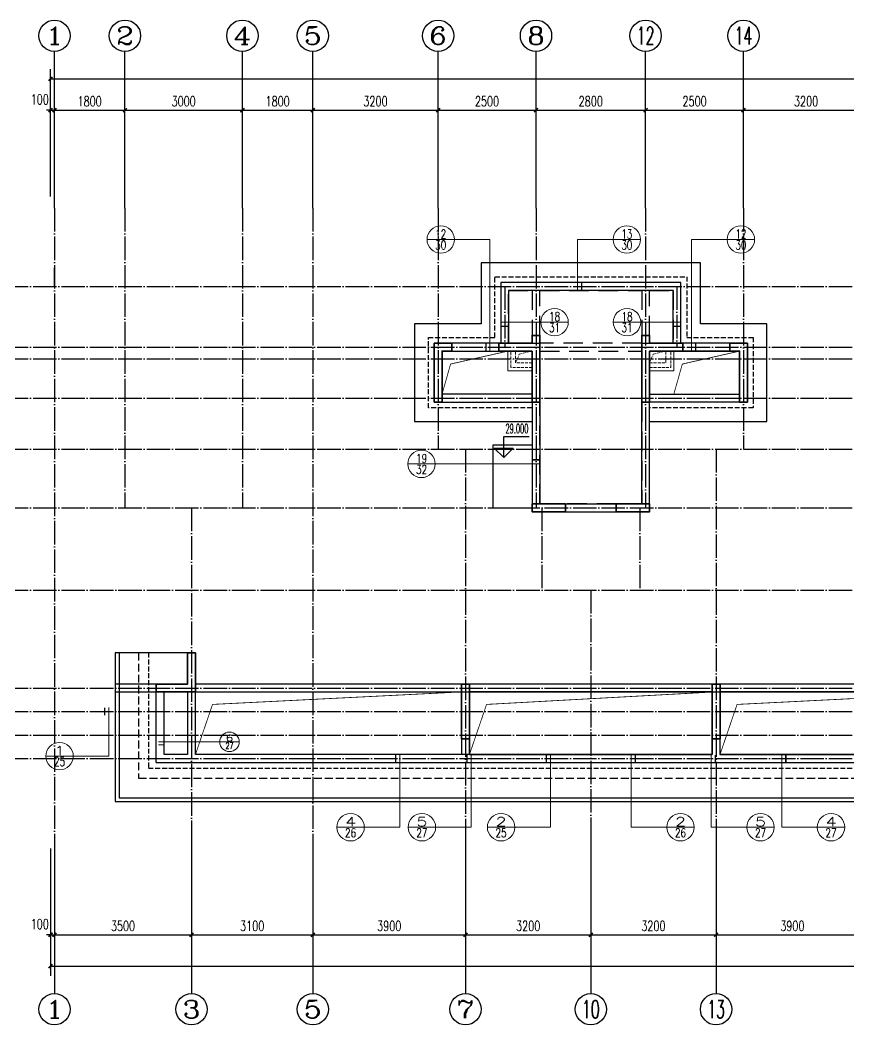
# Model space of a CAD drawing. Extents: x 393367 to 3005760, y 4998 to 826018.
# Drawn here: x 2491932 to 2513104, y 135650 to 161300 of the extents above; entities that cross this region are included whole.
import ezdxf
from ezdxf.enums import TextEntityAlignment as Align

# ---------------------------------------------------------------- set-up
doc = ezdxf.new("R2010")
doc.units = 0
doc.header["$LTSCALE"] = 1000
for name, pattern in [('#P_--_20B1_001_t3$0$DASH', [0.35, 0.25, -0.1]), ('$1$DASH', [0.35, 0.25, -0.1]), ('__DASH', [0.35, 0.25, -0.1]), ('DASHED', [0.75, 0.5, -0.25]), ('DOTE', [2.42, 2, -0.2, 0.02, -0.2])]:
    doc.linetypes.add(name, pattern=pattern)
doc.layers.get('0').update_dxf_attribs({"linetype": 'CONTINUOUS'})
doc.layers.get('Defpoints').update_dxf_attribs({"linetype": 'CONTINUOUS'})
for name, color, linetype in [('AXIS', 3, 'CONTINUOUS'), ('AXIS_TEXT', 7, 'CONTINUOUS'), ('DIM_ELEV', 3, 'CONTINUOUS'), ('DOTE', 8, 'DOTE'), ('PUB_TEXT', 7, 'CONTINUOUS'), ('ROOF', 183, 'CONTINUOUS'), ('S-梁', 4, 'DASHED'), ('S-梁实线', 4, 'CONTINUOUS'), ('S-砼墙', 150, 'CONTINUOUS'), ('STAIR', 2, 'CONTINUOUS'), ('看线', 251, 'CONTINUOUS')]:
    doc.layers.add(name, color=color, linetype=linetype)
doc.layers.add('DIM_IDEN', color=3, linetype='CONTINUOUS', lineweight=15)
doc.layers.add('线脚', color=6, linetype='CONTINUOUS', lineweight=15)
doc.styles.add('_TCH_AXIS', font='COMPLEX', dxfattribs={"bigfont": 'GBCBIG'})
doc.styles.add('_TCH_DIM', font='simplex.shx', dxfattribs={"width": 0.65, "bigfont": 'gbcbig.shx'})
doc.styles.add('_TCH_DIM_T3', font='SIMPLEX', dxfattribs={"width": 0.705882, "bigfont": 'GBCBIG'})
doc.styles.add('_TCH_LABEL', font='COMPLEX', dxfattribs={"bigfont": 'GBCBIG'})
doc.styles.add('COMPLEX', font='COMPLEX')
doc.dimstyles.new('_TCH_ARCH&&100', dxfattribs={"dimtxt": 255, "dimasz": 100, "dimexe": 250, "dimexo": 300, "dimgap": 100, "dimtad": 1, "dimdec": 0, "dimzin": 0, "dimdsep": 46, "dimtxsty": '_TCH_DIM_T3', "dimblk": 'ARCHTICK', "dimcen": 0.09, "dimclrt": 7, "dimazin": 2, "dimtfac": 1, "dimtdec": 0, "dimtix": 1, "dimtmove": 2, "dimatfit": 3, "dimldrblk": 'ARCHTICK', "dimfxl": 1, "dimtolj": 1, "dimtzin": 0, "dimarcsym": 0})

# ---------------------------------------------------------------- blocks, each defined once
blk = doc.blocks.new('_ArchTick')
at = {"color": 0, "linetype": 'ByBlock', "const_width": 0.4}
blk.add_lwpolyline([(-0.5, -0.5), (0.5, 0.5)], dxfattribs=at)
blk = doc.blocks.new('*D3238')
at = {"layer": 'AXIS', "color": 0, "lineweight": -2}
for p, q in [((6700, 4500), (6700, 2050)), ((6800, 4500), (6800, 2050)), ((6700, 2300), (6600, 2300)), ((6700, 2300), (6800, 2300)), ((6800, 2300), (6900, 2300))]:
    blk.add_line(p, q, dxfattribs=at)
at = {"layer": 'Defpoints', "color": 0}
for p in [(6700, 4800), (6800, 4800), (6800, 2300)]:
    blk.add_point(p, dxfattribs=at)
at = {"layer": 'AXIS', "color": 0, "lineweight": -2, "xscale": 100, "yscale": 100, "zscale": 100}
blk.add_blockref('_ArchTick', (6700, 2300), dxfattribs=at)
at = {"layer": 'AXIS', "color": 0, "lineweight": -2, "xscale": 100, "yscale": 100, "zscale": 100, "rotation": 180}
blk.add_blockref('_ArchTick', (6800, 2300), dxfattribs=at)
at = {"layer": 'AXIS', "color": 7, "insert": (6425, 2575), "char_height": 255, "attachment_point": 5, "style": '_TCH_DIM_T3'}
blk.add_mtext('\\A1;100', dxfattribs=at)
blk = doc.blocks.new('*D3239')
at = {"layer": 'AXIS', "color": 0, "lineweight": -2}
for p, q in [((6800, 4500), (6800, 2050)), ((10300, 4500), (10300, 2050)), ((6800, 2300), (10300, 2300))]:
    blk.add_line(p, q, dxfattribs=at)
at = {"layer": 'Defpoints', "color": 0}
for p in [(6800, 4800), (10300, 4800), (10300, 2300)]:
    blk.add_point(p, dxfattribs=at)
at = {"layer": 'AXIS', "color": 0, "lineweight": -2, "xscale": 100, "yscale": 100, "zscale": 100, "rotation": 180}
blk.add_blockref('_ArchTick', (6800, 2300), dxfattribs=at)
at = {"layer": 'AXIS', "color": 0, "lineweight": -2, "xscale": 100, "yscale": 100, "zscale": 100}
blk.add_blockref('_ArchTick', (10300, 2300), dxfattribs=at)
at = {"layer": 'AXIS', "color": 7, "insert": (8550, 2527), "char_height": 255, "attachment_point": 5, "style": '_TCH_DIM_T3'}
blk.add_mtext('\\A1;3500', dxfattribs=at)
blk = doc.blocks.new('*D3240')
at = {"layer": 'AXIS', "color": 0, "lineweight": -2}
for p, q in [((10300, 4500), (10300, 2050)), ((13400, 4500), (13400, 2050)), ((10300, 2300), (13400, 2300))]:
    blk.add_line(p, q, dxfattribs=at)
at = {"layer": 'Defpoints', "color": 0}
for p in [(10300, 4800), (13400, 4800), (13400, 2300)]:
    blk.add_point(p, dxfattribs=at)
at = {"layer": 'AXIS', "color": 0, "lineweight": -2, "xscale": 100, "yscale": 100, "zscale": 100, "rotation": 180}
blk.add_blockref('_ArchTick', (10300, 2300), dxfattribs=at)
at = {"layer": 'AXIS', "color": 0, "lineweight": -2, "xscale": 100, "yscale": 100, "zscale": 100}
blk.add_blockref('_ArchTick', (13400, 2300), dxfattribs=at)
at = {"layer": 'AXIS', "color": 7, "insert": (11850, 2527), "char_height": 255, "attachment_point": 5, "style": '_TCH_DIM_T3'}
blk.add_mtext('\\A1;3100', dxfattribs=at)
blk = doc.blocks.new('*D3241')
at = {"layer": 'AXIS', "color": 0, "lineweight": -2}
for p, q in [((13400, 4500), (13400, 2050)), ((17300, 4500), (17300, 2050)), ((13400, 2300), (17300, 2300))]:
    blk.add_line(p, q, dxfattribs=at)
at = {"layer": 'Defpoints', "color": 0}
for p in [(13400, 4800), (17300, 4800), (17300, 2300)]:
    blk.add_point(p, dxfattribs=at)
at = {"layer": 'AXIS', "color": 0, "lineweight": -2, "xscale": 100, "yscale": 100, "zscale": 100, "rotation": 180}
blk.add_blockref('_ArchTick', (13400, 2300), dxfattribs=at)
at = {"layer": 'AXIS', "color": 0, "lineweight": -2, "xscale": 100, "yscale": 100, "zscale": 100}
blk.add_blockref('_ArchTick', (17300, 2300), dxfattribs=at)
at = {"layer": 'AXIS', "color": 7, "insert": (15350, 2527), "char_height": 255, "attachment_point": 5, "style": '_TCH_DIM_T3'}
blk.add_mtext('\\A1;3900', dxfattribs=at)
blk = doc.blocks.new('*D3242')
at = {"layer": 'AXIS', "color": 0, "lineweight": -2}
for p, q in [((17300, 4500), (17300, 2050)), ((20500, 4500), (20500, 2050)), ((17300, 2300), (20500, 2300))]:
    blk.add_line(p, q, dxfattribs=at)
at = {"layer": 'Defpoints', "color": 0}
for p in [(17300, 4800), (20500, 4800), (20500, 2300)]:
    blk.add_point(p, dxfattribs=at)
at = {"layer": 'AXIS', "color": 0, "lineweight": -2, "xscale": 100, "yscale": 100, "zscale": 100, "rotation": 180}
blk.add_blockref('_ArchTick', (17300, 2300), dxfattribs=at)
at = {"layer": 'AXIS', "color": 0, "lineweight": -2, "xscale": 100, "yscale": 100, "zscale": 100}
blk.add_blockref('_ArchTick', (20500, 2300), dxfattribs=at)
at = {"layer": 'AXIS', "color": 7, "insert": (18900, 2527), "char_height": 255, "attachment_point": 5, "style": '_TCH_DIM_T3'}
blk.add_mtext('\\A1;3200', dxfattribs=at)
blk = doc.blocks.new('*D3243')
at = {"layer": 'AXIS', "color": 0, "lineweight": -2}
for p, q in [((20500, 4500), (20500, 2050)), ((23700, 4500), (23700, 2050)), ((20500, 2300), (23700, 2300))]:
    blk.add_line(p, q, dxfattribs=at)
at = {"layer": 'Defpoints', "color": 0}
for p in [(20500, 4800), (23700, 4800), (23700, 2300)]:
    blk.add_point(p, dxfattribs=at)
at = {"layer": 'AXIS', "color": 0, "lineweight": -2, "xscale": 100, "yscale": 100, "zscale": 100, "rotation": 180}
blk.add_blockref('_ArchTick', (20500, 2300), dxfattribs=at)
at = {"layer": 'AXIS', "color": 0, "lineweight": -2, "xscale": 100, "yscale": 100, "zscale": 100}
blk.add_blockref('_ArchTick', (23700, 2300), dxfattribs=at)
at = {"layer": 'AXIS', "color": 7, "insert": (22100, 2527), "char_height": 255, "attachment_point": 5, "style": '_TCH_DIM_T3'}
blk.add_mtext('\\A1;3200', dxfattribs=at)
blk = doc.blocks.new('*D3244')
at = {"layer": 'AXIS', "color": 0, "lineweight": -2}
for p, q in [((23700, 4500), (23700, 2050)), ((27600, 4500), (27600, 2050)), ((23700, 2300), (27600, 2300))]:
    blk.add_line(p, q, dxfattribs=at)
at = {"layer": 'Defpoints', "color": 0}
for p in [(23700, 4800), (27600, 4800), (27600, 2300)]:
    blk.add_point(p, dxfattribs=at)
at = {"layer": 'AXIS', "color": 0, "lineweight": -2, "xscale": 100, "yscale": 100, "zscale": 100, "rotation": 180}
blk.add_blockref('_ArchTick', (23700, 2300), dxfattribs=at)
at = {"layer": 'AXIS', "color": 0, "lineweight": -2, "xscale": 100, "yscale": 100, "zscale": 100}
blk.add_blockref('_ArchTick', (27600, 2300), dxfattribs=at)
at = {"layer": 'AXIS', "color": 7, "insert": (25650, 2527), "char_height": 255, "attachment_point": 5, "style": '_TCH_DIM_T3'}
blk.add_mtext('\\A1;3900', dxfattribs=at)
blk = doc.blocks.new('*D3247')
at = {"layer": 'AXIS', "color": 0, "lineweight": -2}
for p, q in [((6700, 4500), (6700, 1250)), ((61700, 4500), (61700, 1250)), ((6700, 1500), (61700, 1500))]:
    blk.add_line(p, q, dxfattribs=at)
at = {"layer": 'Defpoints', "color": 0}
for p in [(6700, 4800), (61700, 4800), (61700, 1500)]:
    blk.add_point(p, dxfattribs=at)
at = {"layer": 'AXIS', "color": 0, "lineweight": -2, "xscale": 100, "yscale": 100, "zscale": 100, "rotation": 180}
blk.add_blockref('_ArchTick', (6700, 1500), dxfattribs=at)
at = {"layer": 'AXIS', "color": 0, "lineweight": -2, "xscale": 100, "yscale": 100, "zscale": 100}
blk.add_blockref('_ArchTick', (61700, 1500), dxfattribs=at)
at = {"layer": 'AXIS', "color": 7, "insert": (34200, 1727), "char_height": 255, "attachment_point": 5, "style": '_TCH_DIM_T3'}
blk.add_mtext('\\A1;55000', dxfattribs=at)
blk = doc.blocks.new('*D3248')
at = {"layer": 'AXIS', "color": 0, "lineweight": -2}
for p, q in [((6700, 21150), (6700, 23600)), ((6800, 21150), (6800, 23600)), ((6700, 23350), (6600, 23350)), ((6700, 23350), (6800, 23350)), ((6800, 23350), (6900, 23350))]:
    blk.add_line(p, q, dxfattribs=at)
at = {"layer": 'Defpoints', "color": 0}
for p in [(6800, 23350), (6700, 20850), (6800, 20850)]:
    blk.add_point(p, dxfattribs=at)
at = {"layer": 'AXIS', "color": 0, "lineweight": -2, "xscale": 100, "yscale": 100, "zscale": 100}
blk.add_blockref('_ArchTick', (6700, 23350), dxfattribs=at)
at = {"layer": 'AXIS', "color": 0, "lineweight": -2, "xscale": 100, "yscale": 100, "zscale": 100, "rotation": 180}
blk.add_blockref('_ArchTick', (6800, 23350), dxfattribs=at)
at = {"layer": 'AXIS', "color": 7, "insert": (6425, 23625), "char_height": 255, "attachment_point": 5, "style": '_TCH_DIM_T3'}
blk.add_mtext('\\A1;100', dxfattribs=at)
blk = doc.blocks.new('*D3249')
at = {"layer": 'AXIS', "color": 0, "lineweight": -2}
for p, q in [((6800, 21150), (6800, 23600)), ((8600, 21150), (8600, 23600)), ((6800, 23350), (8600, 23350))]:
    blk.add_line(p, q, dxfattribs=at)
at = {"layer": 'Defpoints', "color": 0}
for p in [(8600, 23350), (6800, 20850), (8600, 20850)]:
    blk.add_point(p, dxfattribs=at)
at = {"layer": 'AXIS', "color": 0, "lineweight": -2, "xscale": 100, "yscale": 100, "zscale": 100, "rotation": 180}
blk.add_blockref('_ArchTick', (6800, 23350), dxfattribs=at)
at = {"layer": 'AXIS', "color": 0, "lineweight": -2, "xscale": 100, "yscale": 100, "zscale": 100}
blk.add_blockref('_ArchTick', (8600, 23350), dxfattribs=at)
at = {"layer": 'AXIS', "color": 7, "insert": (7700, 23577), "char_height": 255, "attachment_point": 5, "style": '_TCH_DIM_T3'}
blk.add_mtext('\\A1;1800', dxfattribs=at)
blk = doc.blocks.new('*D3250')
at = {"layer": 'AXIS', "color": 0, "lineweight": -2}
for p, q in [((8600, 21150), (8600, 23600)), ((11600, 21150), (11600, 23600)), ((8600, 23350), (11600, 23350))]:
    blk.add_line(p, q, dxfattribs=at)
at = {"layer": 'Defpoints', "color": 0}
for p in [(11600, 23350), (8600, 20850), (11600, 20850)]:
    blk.add_point(p, dxfattribs=at)
at = {"layer": 'AXIS', "color": 0, "lineweight": -2, "xscale": 100, "yscale": 100, "zscale": 100, "rotation": 180}
blk.add_blockref('_ArchTick', (8600, 23350), dxfattribs=at)
at = {"layer": 'AXIS', "color": 0, "lineweight": -2, "xscale": 100, "yscale": 100, "zscale": 100}
blk.add_blockref('_ArchTick', (11600, 23350), dxfattribs=at)
at = {"layer": 'AXIS', "color": 7, "insert": (10100, 23577), "char_height": 255, "attachment_point": 5, "style": '_TCH_DIM_T3'}
blk.add_mtext('\\A1;3000', dxfattribs=at)
blk = doc.blocks.new('*D3251')
at = {"layer": 'AXIS', "color": 0, "lineweight": -2}
for p, q in [((11600, 21150), (11600, 23600)), ((13400, 21150), (13400, 23600)), ((11600, 23350), (13400, 23350))]:
    blk.add_line(p, q, dxfattribs=at)
at = {"layer": 'Defpoints', "color": 0}
for p in [(13400, 23350), (11600, 20850), (13400, 20850)]:
    blk.add_point(p, dxfattribs=at)
at = {"layer": 'AXIS', "color": 0, "lineweight": -2, "xscale": 100, "yscale": 100, "zscale": 100, "rotation": 180}
blk.add_blockref('_ArchTick', (11600, 23350), dxfattribs=at)
at = {"layer": 'AXIS', "color": 0, "lineweight": -2, "xscale": 100, "yscale": 100, "zscale": 100}
blk.add_blockref('_ArchTick', (13400, 23350), dxfattribs=at)
at = {"layer": 'AXIS', "color": 7, "insert": (12500, 23577), "char_height": 255, "attachment_point": 5, "style": '_TCH_DIM_T3'}
blk.add_mtext('\\A1;1800', dxfattribs=at)
blk = doc.blocks.new('*D3252')
at = {"layer": 'AXIS', "color": 0, "lineweight": -2}
for p, q in [((13400, 21150), (13400, 23600)), ((16600, 21150), (16600, 23600)), ((13400, 23350), (16600, 23350))]:
    blk.add_line(p, q, dxfattribs=at)
at = {"layer": 'Defpoints', "color": 0}
for p in [(16600, 23350), (13400, 20850), (16600, 20850)]:
    blk.add_point(p, dxfattribs=at)
at = {"layer": 'AXIS', "color": 0, "lineweight": -2, "xscale": 100, "yscale": 100, "zscale": 100, "rotation": 180}
blk.add_blockref('_ArchTick', (13400, 23350), dxfattribs=at)
at = {"layer": 'AXIS', "color": 0, "lineweight": -2, "xscale": 100, "yscale": 100, "zscale": 100}
blk.add_blockref('_ArchTick', (16600, 23350), dxfattribs=at)
at = {"layer": 'AXIS', "color": 7, "insert": (15000, 23577), "char_height": 255, "attachment_point": 5, "style": '_TCH_DIM_T3'}
blk.add_mtext('\\A1;3200', dxfattribs=at)
blk = doc.blocks.new('*D3253')
at = {"layer": 'AXIS', "color": 0, "lineweight": -2}
for p, q in [((16600, 21150), (16600, 23600)), ((19100, 21150), (19100, 23600)), ((16600, 23350), (19100, 23350))]:
    blk.add_line(p, q, dxfattribs=at)
at = {"layer": 'Defpoints', "color": 0}
for p in [(19100, 23350), (16600, 20850), (19100, 20850)]:
    blk.add_point(p, dxfattribs=at)
at = {"layer": 'AXIS', "color": 0, "lineweight": -2, "xscale": 100, "yscale": 100, "zscale": 100, "rotation": 180}
blk.add_blockref('_ArchTick', (16600, 23350), dxfattribs=at)
at = {"layer": 'AXIS', "color": 0, "lineweight": -2, "xscale": 100, "yscale": 100, "zscale": 100}
blk.add_blockref('_ArchTick', (19100, 23350), dxfattribs=at)
at = {"layer": 'AXIS', "color": 7, "insert": (17850, 23577), "char_height": 255, "attachment_point": 5, "style": '_TCH_DIM_T3'}
blk.add_mtext('\\A1;2500', dxfattribs=at)
blk = doc.blocks.new('*D3254')
at = {"layer": 'AXIS', "color": 0, "lineweight": -2}
for p, q in [((19100, 21150), (19100, 23600)), ((21900, 21150), (21900, 23600)), ((19100, 23350), (21900, 23350))]:
    blk.add_line(p, q, dxfattribs=at)
at = {"layer": 'Defpoints', "color": 0}
for p in [(21900, 23350), (19100, 20850), (21900, 20850)]:
    blk.add_point(p, dxfattribs=at)
at = {"layer": 'AXIS', "color": 0, "lineweight": -2, "xscale": 100, "yscale": 100, "zscale": 100, "rotation": 180}
blk.add_blockref('_ArchTick', (19100, 23350), dxfattribs=at)
at = {"layer": 'AXIS', "color": 0, "lineweight": -2, "xscale": 100, "yscale": 100, "zscale": 100}
blk.add_blockref('_ArchTick', (21900, 23350), dxfattribs=at)
at = {"layer": 'AXIS', "color": 7, "insert": (20500, 23577), "char_height": 255, "attachment_point": 5, "style": '_TCH_DIM_T3'}
blk.add_mtext('\\A1;2800', dxfattribs=at)
blk = doc.blocks.new('*D3255')
at = {"layer": 'AXIS', "color": 0, "lineweight": -2}
for p, q in [((21900, 21150), (21900, 23600)), ((24400, 21150), (24400, 23600)), ((21900, 23350), (24400, 23350))]:
    blk.add_line(p, q, dxfattribs=at)
at = {"layer": 'Defpoints', "color": 0}
for p in [(24400, 23350), (21900, 20850), (24400, 20850)]:
    blk.add_point(p, dxfattribs=at)
at = {"layer": 'AXIS', "color": 0, "lineweight": -2, "xscale": 100, "yscale": 100, "zscale": 100, "rotation": 180}
blk.add_blockref('_ArchTick', (21900, 23350), dxfattribs=at)
at = {"layer": 'AXIS', "color": 0, "lineweight": -2, "xscale": 100, "yscale": 100, "zscale": 100}
blk.add_blockref('_ArchTick', (24400, 23350), dxfattribs=at)
at = {"layer": 'AXIS', "color": 7, "insert": (23150, 23577), "char_height": 255, "attachment_point": 5, "style": '_TCH_DIM_T3'}
blk.add_mtext('\\A1;2500', dxfattribs=at)
blk = doc.blocks.new('*D3256')
at = {"layer": 'AXIS', "color": 0, "lineweight": -2}
for p, q in [((24400, 21150), (24400, 23600)), ((27600, 21150), (27600, 23600)), ((24400, 23350), (27600, 23350))]:
    blk.add_line(p, q, dxfattribs=at)
at = {"layer": 'Defpoints', "color": 0}
for p in [(27600, 23350), (24400, 20850), (27600, 20850)]:
    blk.add_point(p, dxfattribs=at)
at = {"layer": 'AXIS', "color": 0, "lineweight": -2, "xscale": 100, "yscale": 100, "zscale": 100, "rotation": 180}
blk.add_blockref('_ArchTick', (24400, 23350), dxfattribs=at)
at = {"layer": 'AXIS', "color": 0, "lineweight": -2, "xscale": 100, "yscale": 100, "zscale": 100}
blk.add_blockref('_ArchTick', (27600, 23350), dxfattribs=at)
at = {"layer": 'AXIS', "color": 7, "insert": (26000, 23577), "char_height": 255, "attachment_point": 5, "style": '_TCH_DIM_T3'}
blk.add_mtext('\\A1;3200', dxfattribs=at)
blk = doc.blocks.new('*D3260')
at = {"layer": 'AXIS', "color": 0, "lineweight": -2}
for p, q in [((6700, 21150), (6700, 24400)), ((61700, 21150), (61700, 24400)), ((6700, 24150), (61700, 24150))]:
    blk.add_line(p, q, dxfattribs=at)
at = {"layer": 'Defpoints', "color": 0}
for p in [(61700, 24150), (6700, 20850), (61700, 20850)]:
    blk.add_point(p, dxfattribs=at)
at = {"layer": 'AXIS', "color": 0, "lineweight": -2, "xscale": 100, "yscale": 100, "zscale": 100, "rotation": 180}
blk.add_blockref('_ArchTick', (6700, 24150), dxfattribs=at)
at = {"layer": 'AXIS', "color": 0, "lineweight": -2, "xscale": 100, "yscale": 100, "zscale": 100}
blk.add_blockref('_ArchTick', (61700, 24150), dxfattribs=at)
at = {"layer": 'AXIS', "color": 7, "insert": (34200, 24377), "char_height": 255, "attachment_point": 5, "style": '_TCH_DIM_T3'}
blk.add_mtext('\\A1;55000', dxfattribs=at)
blk = doc.blocks.new('_axiso')
blk.add_circle((0, 0), 0.5)
at = {"layer": 'AXIS_TEXT', "style": 'COMPLEX', "width": 1.041667}
blk.add_attdef('A', text='', height=0.56, dxfattribs=at).set_placement((-0.25, -0.28), (0.25, -0.28), align=Align.FIT)
blk = doc.blocks.new('A$C0CDC45B8')
at = {"layer": 'S-梁'}
for p, q in [((10050, 10700), (10050, 12050)), ((10050, 12050), (10650, 12050)), ((10650, 12050), (10650, 10900)), ((10850, 12050), (13450, 12050)), ((10850, 10900), (10850, 12050)), ((13450, 12050), (13450, 10900)), ((13650, 12050), (14250, 12050)), ((13650, 10900), (13650, 12050)), ((14250, 12050), (14250, 10700)), ((13450, 10700), (10850, 10700)), ((10850, 10500), (13450, 10500)), ((10850, 6600), (10850, 9200)), ((13450, 9200), (13450, 6600)), ((12800, 6600), (11500, 6600)), ((11500, 6400), (12800, 6400)), ((8850, 600), (8850, 200)), ((15450, 200), (15450, 600))]:
    blk.add_line(p, q, dxfattribs=at)
at = {"layer": 'S-梁实线'}
for p, q in [((9850, 12250), (9850, 10700)), ((10750, 12250), (9850, 12250)), ((13550, 12250), (10750, 12250)), ((14450, 12250), (13550, 12250)), ((14450, 10700), (14450, 12250)), ((9800, 10700), (8600, 10700)), ((15700, 10700), (14500, 10700)), ((8600, 10500), (9800, 10500)), ((14500, 10500), (15700, 10500)), ((10650, 9400), (8350, 9400)), ((13650, 9400), (15950, 9400)), ((8350, 9200), (10650, 9200)), ((10650, 9200), (10650, 6600)), ((13650, 6600), (13650, 9200)), ((15950, 9200), (13650, 9200)), ((1050, 2000), (0, 2000)), ((0, 2000), (0, 1800)), ((0, 1800), (1050, 1800)), ((1050, 0), (1050, 1800)), ((1250, 200), (1250, 1800)), ((1850, 1800), (1850, 200)), ((22250, 2000), (2050, 2000)), ((2050, 200), (2050, 1800)), ((2050, 1800), (22250, 1800)), ((9050, 200), (9050, 600)), ((15250, 600), (15250, 200)), ((1050, 0), (23300, 0)), ((1850, 200), (1250, 200)), ((15250, 200), (2050, 200)), ((22250, 200), (15450, 200))]:
    blk.add_line(p, q, dxfattribs=at)
at = {"layer": 'S-砼墙', "color": 150, "lineweight": 35}
for points in [[(10650, 10500), (10650, 9200), (10850, 9200), (10850, 10900), (10650, 10900), (10650, 10700), (9800, 10700), (9800, 10500)], [(13650, 9200), (13650, 10500), (14500, 10500), (14500, 10700), (13650, 10700), (13650, 10900), (13450, 10900), (13450, 9200)], [(8350, 9200), (8350, 10500), (8600, 10500), (8600, 10700), (8150, 10700), (8150, 9200)], [(16150, 9200), (16150, 10700), (15700, 10700), (15700, 10500), (15950, 10500), (15950, 9200)], [(10650, 6400), (11500, 6400), (11500, 6600), (10650, 6600), (10650, 6400), (10650, 6400)], [(13650, 6400), (12800, 6400), (12800, 6600), (13650, 6600), (13650, 6400), (13650, 6400)], [(2050, 1800), (2050, 2800), (1850, 2800), (1850, 2000), (1050, 2000), (1050, 1800)], [(9050, 600), (9050, 2000), (8850, 2000), (8850, 600), (9050, 600), (9050, 600)], [(15450, 600), (15450, 2000), (15250, 2000), (15250, 600), (15450, 600), (15450, 600)]]:
    blk.add_lwpolyline(points, close=True, dxfattribs=at)
blk = doc.blocks.new('A$C4ACB0DF9')
blk.add_lwpolyline([(0, -500), (-620, -500), (-620, 0)])
at = {"layer": '线脚', "color": 150, "linetype": '$1$DASH', "ltscale": 0.3}
for points in [[(0, -420), (-540, -420), (-540, 0)], [(-420, -300), (-327, -76), (0, 0)]]:
    blk.add_lwpolyline(points, dxfattribs=at)
blk.add_lwpolyline([(-420, 0), (0, 0), (0, -300), (-420, -300)], close=True, dxfattribs=at)
blk = doc.blocks.new('GDFGDFHTH')
blk.add_lwpolyline([(314717, 219807), (315337, 219807), (315337, 220307)])
at = {"layer": '线脚', "color": 150, "linetype": '$1$DASH', "ltscale": 0.3}
blk.add_lwpolyline([(315137, 220307), (314717, 220307), (314717, 220007), (315137, 220007)], close=True, dxfattribs=at)
for points in [[(314717, 219887), (315257, 219887), (315257, 220307)], [(314717, 220007), (314810, 220231), (315137, 220307)]]:
    blk.add_lwpolyline(points, dxfattribs=at)
blk = doc.blocks.new('A$C6ED15BD1')
at = {"color": 6, "const_width": 20}
for points in [[(10600, 10400), (10818, 11170), (12280, 11500)], [(16520, 10400), (16738, 11170), (18200, 11500)], [(4300, 1200), (4737, 2481), (11100, 2800)], [(11300, 1200), (11737, 2481), (17500, 2797)], [(17699, 1200), (18136, 2481), (24500, 2800)]]:
    blk.add_lwpolyline(points, dxfattribs=at)
at = {"layer": 'ROOF'}
blk.add_line((700, 13150), (700, 13630), dxfattribs=at)
at = {"layer": 'ROOF', "ltscale": 0.8}
for points in [[(17200, 12200), (17200, 13750), (11600, 13750), (11600, 12200), (9900, 12200), (9900, 9700), (12900, 9700)], [(12900, 9700), (12900, 7400), (15900, 7400), (15900, 9700), (18900, 9700), (18900, 12200), (17200, 12200)], [(2250, 3800), (2250, 0), (26550, 0), (26550, 1200), (29650, 1200), (29650, 0), (53950, 0), (53950, 3800)], [(24500, 3000), (4300, 3000), (4300, 3800), (2250, 3800)], [(2350, 3800), (2350, 100), (26450, 100), (26450, 1300), (29750, 1300), (29750, 100), (53850, 100), (53850, 3800)]]:
    blk.add_lwpolyline(points, dxfattribs=at)
for points in [[(12300, 13050), (12300, 11700), (13100, 11700), (13100, 7600), (15700, 7600), (15700, 11700), (16500, 11700), (16500, 13050)], [(12900, 10400), (10600, 10400), (10600, 11500), (12900, 11500)], [(15900, 10400), (18200, 10400), (18200, 11500), (15900, 11500)], [(4300, 2800), (11100, 2800), (11100, 1200), (4300, 1200)], [(11300, 1200), (17500, 1200), (17500, 2800), (11300, 2800)], [(24500, 2800), (17699, 2800), (17699, 1200), (24500, 1200)]]:
    blk.add_lwpolyline(points, close=True, dxfattribs=at)
at = {"layer": 'ROOF', "linetype": '__DASH', "ltscale": 0.8}
blk.add_lwpolyline([(2850, 3800), (2850, 600), (25950, 600), (25950, 1800), (30250, 1800), (30250, 600), (53350, 600), (53350, 3800)], dxfattribs=at)
at = {"layer": '看线', "color": 202, "linetype": '#P_--_20B1_001_t3$0$DASH', "ltscale": 0.5}
for points in [[(12900, 10050), (10250, 10050), (10250, 11850), (11950, 11850), (11950, 13400), (16850, 13400), (16850, 11850), (18550, 11850), (18550, 10050), (15900, 10050)], [(3100, 3800), (3100, 850), (25700, 850), (25700, 2050), (30500, 2050), (30500, 850), (53100, 850), (53100, 3800)]]:
    blk.add_lwpolyline(points, dxfattribs=at)
for name, p in [('A$C4ACB0DF9', (12900, 11500)), ('GDFGDFHTH', (-298817, -208807))]:
    blk.add_blockref(name, p)
blk = doc.blocks.new('A$C427E36F2')
at = {"layer": 'AXIS'}
for p, q in [((6800, 20850), (6800, 24850)), ((8600, 20850), (8600, 24850)), ((11600, 20850), (11600, 24850)), ((13400, 20850), (13400, 24850)), ((16600, 20850), (16600, 24850)), ((19100, 20850), (19100, 24850)), ((21900, 20850), (21900, 24850)), ((24400, 20850), (24400, 24850)), ((6800, 4800), (6800, 800)), ((10300, 4800), (10300, 800)), ((13400, 4800), (13400, 800)), ((17300, 4800), (17300, 800)), ((20500, 4800), (20500, 800)), ((23700, 4800), (23700, 800))]:
    blk.add_line(p, q, dxfattribs=at)
at = {"layer": 'DOTE', "linetype": 'DOTE', "ltscale": 0.3}
for p, q in [((6800, 20850), (6800, 4800)), ((8600, 20850), (8600, 13200)), ((11600, 20850), (11600, 13200)), ((13400, 20850), (13400, 4800)), ((16600, 20850), (16600, 14700)), ((19100, 20850), (19100, 13200)), ((21900, 20850), (21900, 13200)), ((24400, 20850), (24400, 14700)), ((4800, 18850), (63600, 18850)), ((18300, 18850), (18300, 17300)), ((22700, 18850), (22700, 17300)), ((4800, 17300), (63600, 17300)), ((4800, 17000), (63600, 17000)), ((4800, 16000), (63600, 16000)), ((4800, 14700), (63600, 14700)), ((17300, 14700), (17300, 4800)), ((23700, 14700), (23700, 4800)), ((4800, 13200), (63600, 13200)), ((10300, 13200), (10300, 4800)), ((19250, 13200), (19250, 11100)), ((21750, 13200), (21750, 11100)), ((4800, 11100), (63600, 11100)), ((20500, 11100), (20500, 4800)), ((4800, 8600), (63600, 8600)), ((4800, 8000), (63600, 8000)), ((4800, 7400), (63600, 7400)), ((4800, 6800), (63600, 6800))]:
    blk.add_line(p, q, dxfattribs=at)
at = {"layer": 'AXIS'}
ref = blk.add_blockref('_axiso', (6800, 25250), dxfattribs=dict(at, xscale=800, yscale=800, zscale=800))
ref.add_attrib('A', '1', dxfattribs={"layer": 'AXIS_TEXT', "height": 452.5, "style": '_TCH_AXIS', "width": 2.333333}).set_placement((6573.7, 25023.7), (7026.3, 25023.7), align=Align.FIT)
ref = blk.add_blockref('_axiso', (8600, 25250), dxfattribs=dict(at, xscale=800, yscale=800, zscale=800))
ref.add_attrib('A', '2', dxfattribs={"layer": 'AXIS_TEXT', "height": 452.5, "style": '_TCH_AXIS', "width": 1.5}).set_placement((8373.7, 25023.7), (8826.3, 25023.7), align=Align.FIT)
ref = blk.add_blockref('_axiso', (11600, 25250), dxfattribs=dict(at, xscale=800, yscale=800, zscale=800))
ref.add_attrib('A', '4', dxfattribs={"layer": 'AXIS_TEXT', "height": 452.5, "style": '_TCH_AXIS', "width": 1.3125}).set_placement((11373.7, 25023.7), (11826.3, 25023.7), align=Align.FIT)
ref = blk.add_blockref('_axiso', (13400, 25250), dxfattribs=dict(at, xscale=800, yscale=800, zscale=800))
ref.add_attrib('A', '5', dxfattribs={"layer": 'AXIS_TEXT', "height": 452.5, "style": '_TCH_AXIS', "width": 1.5}).set_placement((13173.7, 25023.7), (13626.3, 25023.7), align=Align.FIT)
ref = blk.add_blockref('_axiso', (16600, 25250), dxfattribs=dict(at, xscale=800, yscale=800, zscale=800))
ref.add_attrib('A', '6', dxfattribs={"layer": 'AXIS_TEXT', "height": 452.5, "style": '_TCH_AXIS', "width": 1.5}).set_placement((16373.7, 25023.7), (16826.3, 25023.7), align=Align.FIT)
ref = blk.add_blockref('_axiso', (19100, 25250), dxfattribs=dict(at, xscale=800, yscale=800, zscale=800))
ref.add_attrib('A', '8', dxfattribs={"layer": 'AXIS_TEXT', "height": 452.5, "style": '_TCH_AXIS', "width": 1.5}).set_placement((18873.7, 25023.7), (19326.3, 25023.7), align=Align.FIT)
ref = blk.add_blockref('_axiso', (21900, 25250), dxfattribs=dict(at, xscale=800, yscale=800, zscale=800))
ref.add_attrib('A', '12', dxfattribs={"layer": 'AXIS_TEXT', "height": 452.55, "style": '_TCH_AXIS', "width": 0.724138}).set_placement((21673.7, 25023.7), (22126.3, 25023.7), align=Align.FIT)
ref = blk.add_blockref('_axiso', (24400, 25250), dxfattribs=dict(at, xscale=800, yscale=800, zscale=800))
ref.add_attrib('A', '14', dxfattribs={"layer": 'AXIS_TEXT', "height": 452.55, "style": '_TCH_AXIS', "width": 0.677419}).set_placement((24173.7, 25023.7), (24626.3, 25023.7), align=Align.FIT)
ref = blk.add_blockref('_axiso', (6800, 400), dxfattribs=dict(at, xscale=800, yscale=800, zscale=800))
ref.add_attrib('A', '1', dxfattribs={"layer": 'AXIS_TEXT', "height": 452.5, "style": '_TCH_AXIS', "width": 2.333333}).set_placement((6573.7, 173.7), (7026.3, 173.7), align=Align.FIT)
ref = blk.add_blockref('_axiso', (10300, 400), dxfattribs=dict(at, xscale=800, yscale=800, zscale=800))
ref.add_attrib('A', '3', dxfattribs={"layer": 'AXIS_TEXT', "height": 452.5, "style": '_TCH_AXIS', "width": 1.5}).set_placement((10073.7, 173.7), (10526.3, 173.7), align=Align.FIT)
ref = blk.add_blockref('_axiso', (13400, 400), dxfattribs=dict(at, xscale=800, yscale=800, zscale=800))
ref.add_attrib('A', '5', dxfattribs={"layer": 'AXIS_TEXT', "height": 452.5, "style": '_TCH_AXIS', "width": 1.5}).set_placement((13173.7, 173.7), (13626.3, 173.7), align=Align.FIT)
ref = blk.add_blockref('_axiso', (17300, 400), dxfattribs=dict(at, xscale=800, yscale=800, zscale=800))
ref.add_attrib('A', '7', dxfattribs={"layer": 'AXIS_TEXT', "height": 452.5, "style": '_TCH_AXIS', "width": 1.5}).set_placement((17073.7, 173.7), (17526.3, 173.7), align=Align.FIT)
ref = blk.add_blockref('_axiso', (20500, 400), dxfattribs=dict(at, xscale=800, yscale=800, zscale=800))
ref.add_attrib('A', '10', dxfattribs={"layer": 'AXIS_TEXT', "height": 452.55, "style": '_TCH_AXIS', "width": 0.724138}).set_placement((20273.7, 173.7), (20726.3, 173.7), align=Align.FIT)
ref = blk.add_blockref('_axiso', (23700, 400), dxfattribs=dict(at, xscale=800, yscale=800, zscale=800))
ref.add_attrib('A', '13', dxfattribs={"layer": 'AXIS_TEXT', "height": 452.55, "style": '_TCH_AXIS', "width": 0.724138}).set_placement((23473.7, 173.7), (23926.3, 173.7), align=Align.FIT)
for p1, p2, distance, picture, middle in [((6700, 20850), (61700, 20850), 3300, '*D3260', (34200, 24377.5)), ((6800, 20850), (8600, 20850), 2500, '*D3249', (7700, 23577.5)), ((8600, 20850), (11600, 20850), 2500, '*D3250', (10100, 23577.5)), ((11600, 20850), (13400, 20850), 2500, '*D3251', (12500, 23577.5)), ((13400, 20850), (16600, 20850), 2500, '*D3252', (15000, 23577.5)), ((16600, 20850), (19100, 20850), 2500, '*D3253', (17850, 23577.5)), ((19100, 20850), (21900, 20850), 2500, '*D3254', (20500, 23577.5)), ((21900, 20850), (24400, 20850), 2500, '*D3255', (23150, 23577.5)), ((24400, 20850), (27600, 20850), 2500, '*D3256', (26000, 23577.5)), ((6700, 4800), (61700, 4800), -3300, '*D3247', (34200, 1727.5)), ((6800, 4800), (10300, 4800), -2500, '*D3239', (8550, 2527.5)), ((10300, 4800), (13400, 4800), -2500, '*D3240', (11850, 2527.5)), ((13400, 4800), (17300, 4800), -2500, '*D3241', (15350, 2527.5)), ((17300, 4800), (20500, 4800), -2500, '*D3242', (18900, 2527.5)), ((20500, 4800), (23700, 4800), -2500, '*D3243', (22100, 2527.5)), ((23700, 4800), (27600, 4800), -2500, '*D3244', (25650, 2527.5))]:
    dim = blk.add_aligned_dim(p1=p1, p2=p2, distance=distance, dimstyle='_TCH_ARCH&&100', dxfattribs=at)
    dim.commit()
    dim.dimension.update_dxf_attribs({"geometry": picture, "text_midpoint": middle})
for base, p1, p2, picture, middle in [((6800, 23350), (6700, 20850), (6800, 20850), '*D3248', (6425, 23625)), ((6800, 2300), (6700, 4800), (6800, 4800), '*D3238', (6425, 2575))]:
    dim = blk.add_linear_dim(base=base, p1=p1, p2=p2, angle=0, dimstyle='_TCH_ARCH&&100', dxfattribs=at)
    dim.commit()
    dim.dimension.update_dxf_attribs({"geometry": picture, "text_midpoint": middle, "dimtype": 129})

msp = doc.modelspace()

# ---------------------------------------------------------------- linework, layer by layer
at = {"layer": 'DIM_ELEV'}
for p, q in [((2504285.04083, 150132.17088), (2504285.04083, 150673.67088)), ((2504285.04083, 150673.67088), (2504937.29121, 150673.67088)), ((2504285.04083, 150132.17088), (2504045.04083, 150372.17088)), ((2504045.04083, 150372.17088), (2504525.04083, 150372.17088)), ((2504285.04083, 150132.17088), (2504525.04083, 150372.17088))]:
    msp.add_line(p, q, dxfattribs=at)
at = {"layer": 'DIM_IDEN', "color": 150}
for p, q in [((2503026.41172, 155698.64723), (2502326.41172, 155698.64723)), ((2503935.42804, 155698.64723), (2503026.41172, 155698.64723)), ((2503935.42804, 152850.17164), (2503935.42804, 155698.64723)), ((2506171.72962, 154400.17139), (2506171.74229, 155698.64723)), ((2506171.74229, 155698.64723), (2507080.75861, 155698.64723)), ((2507780.75861, 155698.64723), (2507080.75861, 155698.64723)), ((2509085.80704, 155698.64723), (2509994.82335, 155698.64723)), ((2509085.80704, 152850.17164), (2509085.80704, 155698.64723)), ((2510694.82335, 155698.64723), (2509994.82335, 155698.64723)), ((2494200.53557, 143750.17164), (2494200.53557, 142511.74917)), ((2495467.78712, 142875.49188), (2495914.57289, 142875.49188)), ((2495914.57289, 142875.49188), (2497030.94594, 142875.49188)), ((2497530.94594, 142875.49188), (2497030.94594, 142875.49188)), ((2493291.51925, 142511.74917), (2492591.51925, 142511.74917)), ((2494200.53557, 142511.74917), (2493291.51925, 142511.74917)), ((2501633.64102, 142550.1795), (2501633.64102, 140695.55262)), ((2503456.35109, 142540.17085), (2503456.35108, 140695.55203)), ((2505477.22519, 142550.17197), (2505477.22516, 140695.54509)), ((2507544.00793, 142550.1795), (2507544.00796, 140695.55262)), ((2509586.33542, 142540.17084), (2509586.33543, 140695.55202)), ((2511387.59405, 142550.1795), (2511387.59405, 140695.55262)), ((2500724.6247, 140695.55262), (2500024.6247, 140695.55262)), ((2501633.64102, 140695.55262), (2500724.6247, 140695.55262)), ((2502547.33477, 140695.55203), (2501847.33477, 140695.55203)), ((2503456.35108, 140695.55203), (2502547.33477, 140695.55203)), ((2504568.20884, 140695.54509), (2503868.20884, 140695.54509)), ((2505477.22516, 140695.54509), (2504568.20884, 140695.54509)), ((2507544.00796, 140695.55262), (2508453.02428, 140695.55262)), ((2509153.02428, 140695.55262), (2508453.02428, 140695.55262)), ((2509586.33543, 140695.55202), (2510495.35174, 140695.55202)), ((2511195.35174, 140695.55202), (2510495.35174, 140695.55202)), ((2511387.59405, 140695.55262), (2512296.61037, 140695.55262)), ((2512996.61037, 140695.55262), (2512296.61037, 140695.55262))]:
    msp.add_line(p, q, dxfattribs=at)
at = {"layer": 'DIM_IDEN'}
for p, q in [((2505936.035, 153590.36335), (2504210.61712, 153590.36335)), ((2507785.20008, 153590.36335), (2507085.20008, 153590.36335)), ((2508810.61795, 153590.36335), (2507785.20008, 153590.36335)), ((2502537.52664, 149969.74983), (2501837.52664, 149969.74983)), ((2505210.61627, 149969.74983), (2502537.52664, 149969.74983))]:
    msp.add_line(p, q, dxfattribs=at)
at = {"layer": 'DIM_IDEN', "color": 150}
for points, const_width in [([(2506276.72962, 154400.17037), (2506276.73157, 154600.13295)], 35), ([(2503830.42804, 152850.17164), (2503830.42804, 153050.13423)], 35), ([(2509190.80704, 152850.17164), (2509190.80704, 153050.13423)], 35), ([(2494095.53557, 143750.17164), (2494095.53557, 143550.20906)], 35), ([(2495467.78712, 142800.49188), (2495610.61754, 142800.49188)], 25), ([(2501528.64102, 142550.1795), (2501528.64102, 142350.21692)], 35), ([(2503351.35109, 142540.17085), (2503351.35109, 142340.20827)], 35), ([(2505372.22519, 142550.17197), (2505372.22519, 142350.20939)], 35), ([(2507649.00793, 142550.1795), (2507649.00794, 142350.21692)], 35), ([(2509691.33542, 142540.17084), (2509691.33542, 142340.20826)], 35), ([(2511492.59405, 142550.1795), (2511492.59405, 142350.21692)], 35)]:
    msp.add_lwpolyline(points, dxfattribs=dict(at, const_width=const_width))
at = {"layer": 'DIM_IDEN', "const_width": 35}
for points in [[(2504210.61712, 153485.36335), (2504410.5797, 153485.36335)], [(2508810.61795, 153485.36335), (2508610.65537, 153485.36335)], [(2505210.61627, 150074.74983), (2505010.65369, 150074.74983)]]:
    msp.add_lwpolyline(points, dxfattribs=at)
at = {"layer": 'DIM_IDEN', "color": 150}
for centre, radius in [((2502676.41172, 155698.64723), 350), ((2507430.75861, 155698.64723), 350), ((2510344.82335, 155698.64723), 350), ((2497280.94594, 142875.49188), 250), ((2492941.51925, 142511.74917), 350), ((2500374.6247, 140695.55262), 350), ((2502197.33477, 140695.55203), 350), ((2504218.20884, 140695.54509), 350), ((2508803.02428, 140695.55262), 350), ((2510845.35174, 140695.55202), 350), ((2512646.61037, 140695.55262), 350)]:
    msp.add_circle(centre, radius, dxfattribs=at)
at = {"layer": 'DIM_IDEN'}
for centre in [(2505586.035, 153590.36335), (2507435.20008, 153590.36335), (2502187.52664, 149969.74983)]:
    msp.add_circle(centre, 350, dxfattribs=at)
at = {"layer": 'STAIR', "color": 130}
msp.add_lwpolyline([(2505010.61865, 150450.17191), (2504010.61931, 150450.17191), (2504010.61931, 148850.17205), (2505010.61982, 148850.1717)], dxfattribs=at)

# ---------------------------------------------------------------- block references
at = {"layer": 'DIM_IDEN'}
msp.add_blockref('A$C6ED15BD1', (2492110.62875, 141350.17145), dxfattribs=at)
at = {"layer": 'DOTE'}
msp.add_blockref('A$C0CDC45B8', (2494360.72071, 142350.17128), dxfattribs=at)
at = {"layer": 'S-梁'}
msp.add_blockref('A$C427E36F2', (2486010.61679, 135650.17205), dxfattribs=at)

# ---------------------------------------------------------------- texts
at = {"layer": 'PUB_TEXT', "style": '_TCH_LABEL'}
for s, height, width, p, p2 in [('12', 225.395652, 0.905172, (2502535.53944, 155726.82168), (2502817.284, 155726.82168)), ('13', 225.395652, 0.905172, (2507289.88633, 155726.82168), (2507571.63089, 155726.82168)), ('12', 225.395652, 0.905172, (2510203.95107, 155726.82168), (2510485.69564, 155726.82168)), ('30', 225.395652, 0.795455, (2502535.53944, 155445.07712), (2502817.284, 155445.07712)), ('30', 225.395652, 0.795455, (2507289.88633, 155445.07712), (2507571.63089, 155445.07712)), ('30', 225.395652, 0.795455, (2510203.95107, 155445.07712), (2510485.69564, 155445.07712)), ('18', 225.395652, 0.905172, (2505445.16271, 153618.5378), (2505726.90728, 153618.5378)), ('18', 225.395652, 0.905172, (2507294.32779, 153618.5378), (2507576.07236, 153618.5378)), ('31', 225.395652, 0.9375, (2505445.16271, 153336.79324), (2505726.90728, 153336.79324)), ('31', 225.395652, 0.9375, (2507294.32779, 153336.79324), (2507576.07236, 153336.79324)), ('19', 225.395652, 0.905172, (2502046.65435, 149997.92429), (2502328.39892, 149997.92429)), ('32', 225.395652, 0.795455, (2502046.65435, 149716.17972), (2502328.39892, 149716.17972)), ('6', 160.99689, 1.875, (2497180.32288, 142895.61649), (2497381.569, 142895.61649)), ('1', 225.39565, 2.916667, (2492800.64697, 142539.92362), (2493082.39154, 142539.92362)), ('27', 160.996894, 0.772059, (2497180.32288, 142694.37037), (2497381.569, 142694.37037)), ('25', 225.395652, 0.772059, (2492800.64697, 142258.17906), (2493082.39154, 142258.17906)), ('4', 225.39565, 1.640625, (2500233.75242, 140723.72708), (2500515.49699, 140723.72708)), ('5', 225.39565, 1.875, (2502056.46248, 140723.72648), (2502338.20705, 140723.72648)), ('2', 225.39565, 1.875, (2504077.33656, 140723.71954), (2504359.08113, 140723.71954)), ('2', 225.39565, 1.875, (2508662.152, 140723.72708), (2508943.89656, 140723.72708)), ('5', 225.39565, 1.875, (2510704.47946, 140723.72647), (2510986.22403, 140723.72647)), ('4', 225.39565, 1.640625, (2512505.73808, 140723.72708), (2512787.48265, 140723.72708)), ('26', 225.395652, 0.772059, (2500233.75242, 140441.98251), (2500515.49699, 140441.98251)), ('27', 225.395652, 0.772059, (2502056.46248, 140441.98192), (2502338.20705, 140441.98192)), ('25', 225.395652, 0.772059, (2504077.33656, 140441.97498), (2504359.08113, 140441.97498)), ('26', 225.395652, 0.772059, (2508662.152, 140441.98251), (2508943.89656, 140441.98251)), ('27', 225.395652, 0.772059, (2510704.47946, 140441.98191), (2510986.22403, 140441.98191)), ('27', 225.395652, 0.772059, (2512505.73808, 140441.98251), (2512787.48265, 140441.98251))]:
    msp.add_text(s, height=height, dxfattribs=dict(at, width=width)).set_placement(p, p2, align=Align.FIT)
at = {"layer": 'PUB_TEXT', "style": '_TCH_DIM', "width": 0.494118}
msp.add_text('29.000', height=238, dxfattribs=at).set_placement((2504330.89121, 150753.75088))

doc.saveas('drawing.dxf')
